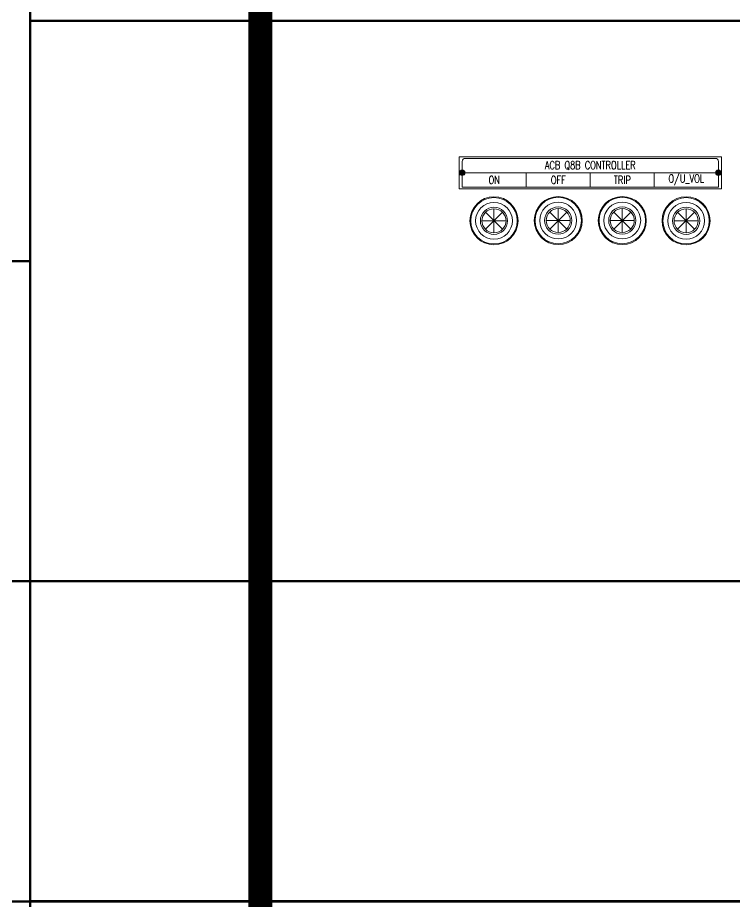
# Model space of a CAD drawing. Header units: millimetres. Extents: x -116965 to 323937, y 291661 to 566926.
# Drawn here: x -43440 to -42992, y 328540 to 329092 of the extents above; entities that cross this region are included whole.
import ezdxf

# ---------------------------------------------------------------- set-up
doc = ezdxf.new("R2010")
doc.units = ezdxf.units.MM
doc.layers.get('0').update_dxf_attribs({"lineweight": 18})
doc.layers.add('C00-00-00', color=7, linetype='Continuous')
doc.layers.add('hw_Punch', color=3, linetype='Continuous', lineweight=9)
doc.styles.add('hw_Block', font='complex.shx', dxfattribs={"width": 0.75})

# ---------------------------------------------------------------- blocks, each defined once
blk = doc.blocks.new('*U1759')
at = {"color": 1}
for p, q in [((0, -7.5), (0, 7.5)), ((-7.5, 0), (7.5, 0)), ((5.3, 5.3), (-5.3, -5.3)), ((-5.3, 5.3), (5.3, -5.3))]:
    blk.add_line(p, q, dxfattribs=at)
for radius in [15, 14.5]:
    blk.add_circle((0, 0), radius)
for radius in [8.5, 7.5]:
    blk.add_circle((0, 0), radius, dxfattribs=at)
at = {"layer": 'hw_Punch'}
blk.add_circle((0, 0), 11.5, dxfattribs=at)
blk = doc.blocks.new('*U1760')
at = {"color": 2}
for p, q in [((0, -7.5), (0, 7.5)), ((5.3, 5.3), (-5.3, -5.3)), ((-5.3, 5.3), (5.3, -5.3)), ((-7.5, 0), (7.5, 0))]:
    blk.add_line(p, q, dxfattribs=at)
for radius in [15, 14.5]:
    blk.add_circle((0, 0), radius)
for radius in [8.5, 7.5]:
    blk.add_circle((0, 0), radius, dxfattribs=at)
at = {"layer": 'hw_Punch'}
blk.add_circle((0, 0), 11.5, dxfattribs=at)
blk = doc.blocks.new('*U1767')
at = {"color": 3}
for p, q in [((0, -7.5), (0, 7.5)), ((5.3, 5.3), (-5.3, -5.3)), ((-5.3, 5.3), (5.3, -5.3)), ((-7.5, 0), (7.5, 0))]:
    blk.add_line(p, q, dxfattribs=at)
for radius in [15, 14.5]:
    blk.add_circle((0, 0), radius)
for radius in [8.5, 7.5]:
    blk.add_circle((0, 0), radius, dxfattribs=at)
at = {"layer": 'hw_Punch'}
blk.add_circle((0, 0), 11.5, dxfattribs=at)

msp = doc.modelspace()

# ---------------------------------------------------------------- hatches: boundary and pattern name
h = msp.add_hatch(color=0)
h.dxf.hatch_style = 1
h.paths.add_polyline_path([(-43162.065028, 328996.149909, 0.4142135624), (-43163.328117, 328994.88682, 0.4142135624), (-43162.065028, 328993.623731)])
h.paths.add_polyline_path([(-43162.065028, 328996.149909), (-43162.065028, 328994.88682), (-43160.801939, 328994.88682, 0.4142135624)])
h.paths.add_polyline_path([(-43160.801939, 328994.88682), (-43162.065028, 328994.88682), (-43162.065028, 328993.623731, 0.4142135624)])
h = msp.add_hatch(color=0)
h.dxf.hatch_style = 1
h.paths.add_polyline_path([(-43002.065028, 328996.149909, 0.4142135624), (-43003.328117, 328994.88682, 0.4142135624), (-43002.065028, 328993.623731)])
h.paths.add_polyline_path([(-43002.065028, 328996.149909), (-43002.065028, 328994.88682), (-43000.801939, 328994.88682, 0.4142135624)])
h.paths.add_polyline_path([(-43000.801939, 328994.88682), (-43002.065028, 328994.88682), (-43002.065028, 328993.623731, 0.4142135624)])

# ---------------------------------------------------------------- linework, layer by layer
for p, q in [((-43142.065028, 328964.88682), (-43142.065028, 328964.88682)), ((-43142.065028, 328964.88682), (-43142.065028, 328964.88682)), ((-43102.065028, 328964.88682), (-43102.065028, 328964.88682)), ((-43102.065028, 328964.88682), (-43102.065028, 328964.88682)), ((-43022.065028, 328964.88682), (-43022.065028, 328964.88682)), ((-43022.065028, 328964.88682), (-43022.065028, 328964.88682))]:
    msp.add_line(p, q)
at = {"color": 1, "lineweight": -3, "ltscale": 5, "const_width": 15}
msp.add_lwpolyline([(-43288.266385, 329306.888933), (-43288.266385, 328439.835402)], dxfattribs=at)
for points in [[(-43164.065028, 329004.88682), (-43000.065028, 329004.88682), (-43000.065028, 328984.88682), (-43164.065028, 328984.88682)], [(-43162.065028, 328994.88682), (-43122.065028, 328994.88682), (-43122.065028, 328985.88682), (-43162.065028, 328985.88682)], [(-43122.065028, 328994.88682), (-43082.065028, 328994.88682), (-43082.065028, 328985.88682), (-43122.065028, 328985.88682)], [(-43082.065028, 328994.88682), (-43042.065028, 328994.88682), (-43042.065028, 328985.88682), (-43082.065028, 328985.88682)], [(-43042.065028, 328994.88682), (-43002.065028, 328994.88682), (-43002.065028, 328985.88682), (-43042.065028, 328985.88682)], [(-43002.065028, 328994.88682), (-43002.065028, 328994.88682), (-43002.065028, 328985.88682), (-43002.065028, 328985.88682)]]:
    msp.add_lwpolyline(points, close=True)
msp.add_lwpolyline([(-43160.065028, 329003.88682), (-43004.065028, 329003.88682, -0.4142135624), (-43002.065028, 329001.88682), (-43002.065028, 328985.88682), (-43162.065028, 328985.88682), (-43162.065028, 329001.88682, -0.4142135624)], format="xyb", close=True)
for centre, radius in [((-43162.065028, 328994.88682), 1.75), ((-43162.065028, 328994.88682), 1.263089), ((-43002.065028, 328994.88682), 1.75), ((-43002.065028, 328994.88682), 1.263089)]:
    msp.add_circle(centre, radius)
at = {"layer": 'C00-00-00', "lineweight": 211}
for points in [[(-44131.918468, 330439.556236), (-43432.016177, 330439.556236), (-43432.016177, 328239.863317), (-44131.918468, 328239.863317)], [(-43432.016177, 330439.556236), (-42732.113883, 330439.556236), (-42732.113883, 328239.863317), (-43432.016177, 328239.863317)]]:
    msp.add_lwpolyline(points, close=True, dxfattribs=at)
at = {"layer": 'C00-00-00', "lineweight": 100}
for points in [[(-43432.016177, 329689.660924), (-42732.113883, 329689.660924), (-42732.113883, 329089.744674), (-43432.016177, 329089.744674)], [(-44131.918468, 329239.723736), (-43432.016177, 329239.723736), (-43432.016177, 328939.765611), (-44131.918468, 328939.765611)], [(-43432.016177, 329089.744674), (-42732.113883, 329089.744674), (-42732.113883, 328339.849361), (-43432.016177, 328339.849361)], [(-43432.016177, 329089.744674), (-42732.113887, 329089.744674), (-42732.113887, 328539.821442), (-43432.016177, 328539.821442)], [(-43432.016177, 329089.744674), (-42732.113887, 329089.744674), (-42732.113887, 328739.821442), (-43432.016177, 328739.821442)], [(-44131.918468, 328939.765611), (-43432.016177, 328939.765611), (-43432.016177, 328739.793527), (-44131.918468, 328739.793527)], [(-44131.918468, 328739.793527), (-43432.016177, 328739.793527), (-43432.016177, 328539.821442), (-44131.918468, 328539.821442)], [(-43432.016177, 328739.821442), (-42732.113887, 328739.821442), (-42732.113887, 328539.849361), (-43432.016177, 328539.849361)]]:
    msp.add_lwpolyline(points, close=True, dxfattribs=at)

# ---------------------------------------------------------------- block references
for name, p in [('*U1767', (-43142.207174, 328964.88682)), ('*U1759', (-43102.065028, 328965.028965)), ('*U1760', (-43062.065028, 328965.028965)), ('*U1760', (-43022.207174, 328964.88682))]:
    msp.add_blockref(name, p)

# ---------------------------------------------------------------- texts
at = {"char_height": 5, "attachment_point": 5, "style": 'hw_Block'}
for s, width, insert in [('ACB Q8B CONTROLLER', 114.69911192, (-43082.065028, 328999.38682)), ('O/U_VOL', 61.04856746, (-43022.065028, 328990.38682)), ('ON', 61.04856746, (-43142.065028, 328990.38682)), ('OFF', 61.04856746, (-43102.065028, 328990.38682)), ('TRIP', 61.04856746, (-43062.065028, 328990.38682))]:
    msp.add_mtext_dynamic_manual_height_columns(s, width=width, gutter_width=12.5, heights=[0], dxfattribs=dict(at, insert=insert))

doc.saveas('drawing.dxf')
